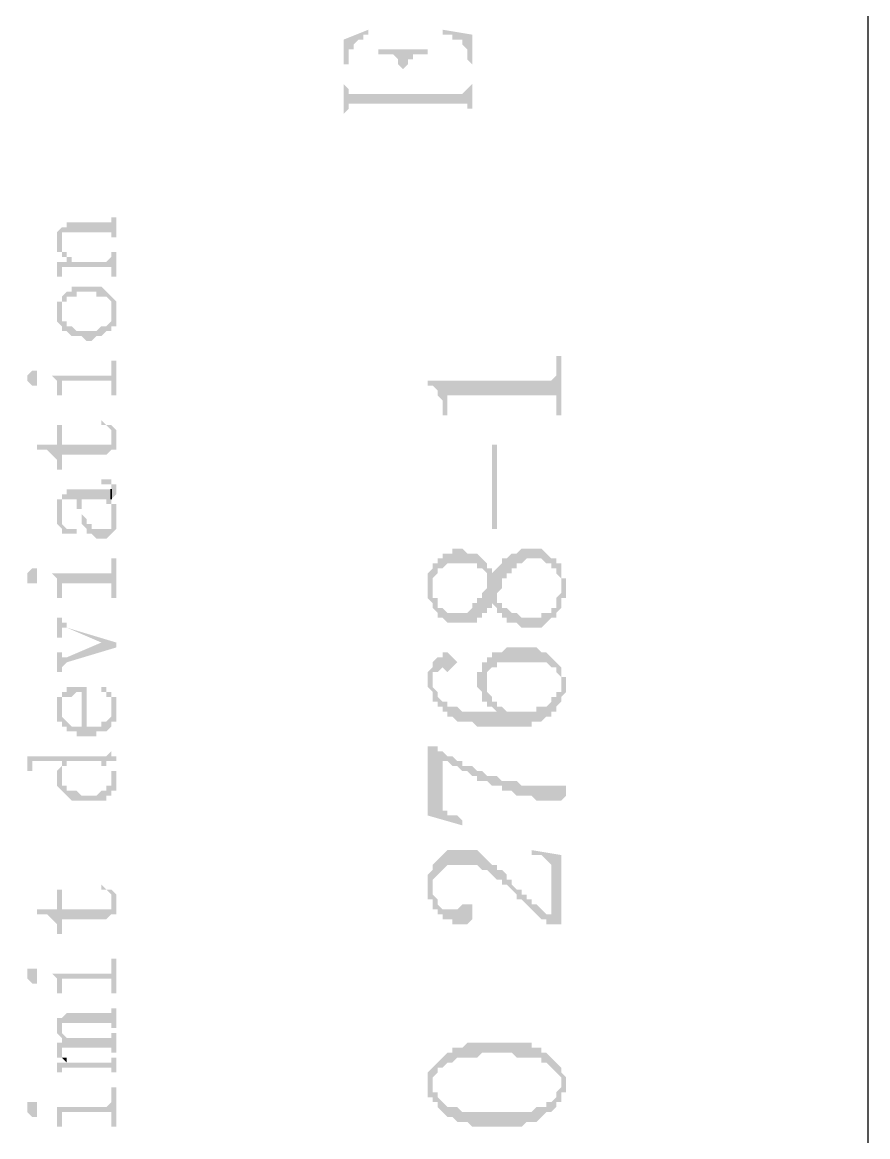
# Model space of a CAD drawing. Header units: millimetres. Extents: x 1167 to 2269, y 1197 to 1555.
# Drawn here: x 1421.08 to 1428.8, y 1453.65 to 1463.83 of the extents above; entities that cross this region are included whole.
import ezdxf

# ---------------------------------------------------------------- set-up
doc = ezdxf.new("R2010")
doc.units = ezdxf.units.MM

msp = doc.modelspace()

# ---------------------------------------------------------------- hatches: boundary and pattern name
at = {"transparency": 33554559}
for points in [[(1424.01649, 1463.66954), (1424.01649, 1462.99256), (1424.01649, 1463.44388), (1424.06163, 1463.44388), (1424.06163, 1463.57927), (1424.10676, 1463.57927), (1424.10676, 1463.62441), (1424.10676, 1463.62441), (1424.15189, 1463.66954), (1424.19702, 1463.66954), (1424.19702, 1463.71467), (1424.24215, 1463.71467), (1424.24215, 1463.7598)], [(1424.91914, 1463.7598), (1424.91914, 1463.71467), (1425.0094, 1463.71467), (1425.0094, 1463.66954), (1425.09967, 1463.66954), (1425.09967, 1463.62441), (1425.09967, 1463.62441), (1425.1448, 1463.57927), (1425.1448, 1463.53414), (1425.1448, 1463.48901), (1425.18993, 1463.44388), (1425.18993, 1462.99256), (1425.18993, 1463.71467)], [(1424.33242, 1463.57927), (1424.33242, 1463.53414), (1424.46781, 1463.53414), (1424.51295, 1463.48901), (1424.51295, 1463.44388), (1424.55808, 1463.39875), (1424.55808, 1463.17308), (1424.55808, 1463.39875), (1424.55808, 1463.39875), (1424.60321, 1463.44388), (1424.60321, 1463.48901), (1424.64834, 1463.48901), (1424.64834, 1463.53414), (1424.78374, 1463.53414), (1424.78374, 1463.57927)], [(1424.01649, 1462.99256), (1424.06163, 1463.03769), (1424.06163, 1463.08282), (1425.1448, 1463.08282), (1425.1448, 1463.03769), (1425.18993, 1463.03769), (1425.18993, 1463.26335), (1425.18993, 1463.26335), (1425.1448, 1463.21822), (1425.1448, 1463.21822), (1425.09967, 1463.17308), (1424.55808, 1463.17308), (1424.55808, 1463.39875), (1424.55808, 1463.17308), (1424.06163, 1463.17308), (1424.06163, 1463.21822), (1424.06163, 1463.21822), (1424.01649, 1463.26335), (1424.01649, 1463.44388)], [(1421.44396, 1461.95452), (1421.44396, 1461.81912), (1421.44396, 1461.86425), (1421.44396, 1461.90938), (1421.89528, 1461.90938), (1421.89528, 1461.86425), (1421.94041, 1461.86425), (1421.94041, 1462.04478), (1421.89528, 1462.04478), (1421.89528, 1461.99965), (1421.48909, 1461.99965), (1421.48909, 1461.95452)], [(1421.39883, 1461.81912), (1421.39883, 1461.77399), (1421.39883, 1461.72885), (1421.44396, 1461.72885), (1421.44396, 1461.68372), (1421.48909, 1461.68372), (1421.48909, 1461.63859), (1421.48909, 1461.68372), (1421.48909, 1461.72885), (1421.44396, 1461.72885), (1421.44396, 1461.77399), (1421.44396, 1461.81912), (1421.44396, 1461.95452), (1421.39883, 1461.90938), (1421.39883, 1461.86425), (1421.39883, 1461.86425)], [(1421.39883, 1461.63859), (1421.39883, 1461.59346), (1421.39883, 1461.50319), (1421.44396, 1461.50319), (1421.44396, 1461.59346), (1421.89528, 1461.59346), (1421.89528, 1461.50319), (1421.94041, 1461.50319), (1421.94041, 1461.72885), (1421.89528, 1461.72885), (1421.89528, 1461.68372), (1421.89528, 1461.68372), (1421.85015, 1461.63859), (1421.53422, 1461.63859), (1421.53422, 1461.68372), (1421.48909, 1461.68372), (1421.48909, 1461.63859)], [(1421.44396, 1461.27753), (1421.44396, 1461.18727), (1421.44396, 1461.2324), (1421.44396, 1461.27753), (1421.48909, 1461.27753), (1421.48909, 1461.32267), (1421.57936, 1461.32267), (1421.57936, 1461.3678), (1421.75988, 1461.3678), (1421.75988, 1461.32267), (1421.85015, 1461.32267), (1421.89528, 1461.27753), (1421.89528, 1461.2324), (1421.89528, 1461.18727), (1421.89528, 1461.18727), (1421.94041, 1461.05187), (1421.94041, 1461.097), (1421.94041, 1461.14214), (1421.94041, 1461.18727), (1421.94041, 1461.2324), (1421.94041, 1461.27753), (1421.94041, 1461.27753), (1421.89528, 1461.32267), (1421.89528, 1461.32267), (1421.85015, 1461.3678), (1421.85015, 1461.3678), (1421.80502, 1461.41293), (1421.53422, 1461.41293), (1421.53422, 1461.3678), (1421.48909, 1461.3678), (1421.44396, 1461.32267), (1421.44396, 1461.32267)], [(1421.39883, 1461.18727), (1421.39883, 1461.14214), (1421.39883, 1461.097), (1421.39883, 1461.097), (1421.44396, 1461.05187), (1421.44396, 1461.00674), (1421.48909, 1461.00674), (1421.53422, 1460.96161), (1421.62449, 1460.96161), (1421.66962, 1460.91648), (1421.71475, 1460.91648), (1421.75988, 1460.96161), (1421.80502, 1460.96161), (1421.85015, 1461.00674), (1421.89528, 1461.00674), (1421.89528, 1461.05187), (1421.94041, 1461.05187), (1421.89528, 1461.18727), (1421.89528, 1461.14214), (1421.89528, 1461.097), (1421.89528, 1461.097), (1421.85015, 1461.05187), (1421.80502, 1461.05187), (1421.75988, 1461.00674), (1421.57936, 1461.00674), (1421.53422, 1461.05187), (1421.48909, 1461.05187), (1421.48909, 1461.097), (1421.44396, 1461.097), (1421.44396, 1461.14214), (1421.44396, 1461.27753), (1421.39883, 1461.27753), (1421.39883, 1461.2324)], [(1424.78374, 1460.55542), (1424.78374, 1460.51029), (1424.82887, 1460.51029), (1424.874, 1460.46515), (1424.874, 1460.42002), (1424.91914, 1460.37489), (1424.91914, 1460.23949), (1424.96427, 1460.23949), (1424.96427, 1460.37489), (1424.96427, 1460.42002), (1425.95718, 1460.42002), (1425.95718, 1460.23949), (1426.00231, 1460.23949), (1426.00231, 1460.78108), (1425.95718, 1460.78108), (1425.95718, 1460.60055), (1425.95718, 1460.60055), (1425.91204, 1460.55542), (1425.86691, 1460.55542)], [(1421.35369, 1460.60055), (1421.35369, 1460.60055), (1421.39883, 1460.55542), (1421.39883, 1460.51029), (1421.39883, 1460.46515), (1421.39883, 1460.42002), (1421.44396, 1460.42002), (1421.44396, 1460.51029), (1421.44396, 1460.55542), (1421.89528, 1460.55542), (1421.89528, 1460.51029), (1421.89528, 1460.42002), (1421.94041, 1460.42002), (1421.94041, 1460.73595), (1421.89528, 1460.73595), (1421.89528, 1460.64568), (1421.89528, 1460.60055), (1421.85015, 1460.60055)], [(1421.12803, 1460.60055), (1421.12803, 1460.55542), (1421.12803, 1460.55542), (1421.17317, 1460.51029), (1421.2183, 1460.51029), (1421.2183, 1460.55542), (1421.2183, 1460.60055), (1421.2183, 1460.64568), (1421.17317, 1460.64568), (1421.12803, 1460.60055)], [(1421.2183, 1459.9687), (1421.2183, 1459.92357), (1421.30856, 1459.92357), (1421.35369, 1459.87844), (1421.35369, 1459.87844), (1421.39883, 1459.8333), (1421.39883, 1459.78817), (1421.39883, 1459.74304), (1421.44396, 1459.74304), (1421.44396, 1459.87844), (1421.85015, 1459.87844), (1421.89528, 1459.92357), (1421.94041, 1459.92357), (1421.89528, 1460.05896), (1421.89528, 1459.9687), (1421.44396, 1459.9687), (1421.44396, 1460.14923), (1421.39883, 1460.14923), (1421.39883, 1459.9687)], [(1421.80502, 1460.14923), (1421.85015, 1460.14923), (1421.89528, 1460.1041), (1421.89528, 1460.05896), (1421.89528, 1460.05896), (1421.94041, 1459.92357), (1421.94041, 1459.9687), (1421.94041, 1460.01383), (1421.94041, 1460.05896), (1421.94041, 1460.1041), (1421.94041, 1460.1041), (1421.89528, 1460.14923), (1421.85015, 1460.14923), (1421.80502, 1460.19436), (1421.80502, 1460.19436)], [(1425.41559, 1459.20145), (1425.41559, 1459.9687), (1425.37046, 1459.9687), (1425.37046, 1459.20145)], [(1421.80502, 1459.65277), (1421.80502, 1459.60764), (1421.89528, 1459.60764), (1421.89528, 1459.47225), (1421.94041, 1459.51738), (1421.94041, 1459.56251), (1421.94041, 1459.60764), (1421.89528, 1459.60764), (1421.89528, 1459.65277), (1421.85015, 1459.65277)], [(1421.39883, 1459.33685), (1421.39883, 1459.29172), (1421.39883, 1459.24659), (1421.39883, 1459.24659), (1421.44396, 1459.20145), (1421.44396, 1459.38198), (1421.44396, 1459.42711), (1421.44396, 1459.47225), (1421.57936, 1459.47225), (1421.57936, 1459.38198), (1421.62449, 1459.38198), (1421.62449, 1459.29172), (1421.62449, 1459.47225), (1421.85015, 1459.47225), (1421.85015, 1459.42711), (1421.89528, 1459.42711), (1421.89528, 1459.38198), (1421.89528, 1459.33685), (1421.89528, 1459.29172), (1421.94041, 1459.42711), (1421.89528, 1459.42711), (1421.89528, 1459.47225), (1421.89528, 1459.56251), (1421.48909, 1459.56251), (1421.48909, 1459.51738), (1421.44396, 1459.51738), (1421.44396, 1459.47225), (1421.39883, 1459.47225), (1421.39883, 1459.42711), (1421.39883, 1459.38198)], [(1421.62449, 1459.29172), (1421.62449, 1459.24659), (1421.62449, 1459.24659), (1421.66962, 1459.20145), (1421.66962, 1459.15632), (1421.71475, 1459.15632), (1421.75988, 1459.11119), (1421.85015, 1459.11119), (1421.89528, 1459.15632), (1421.89528, 1459.15632), (1421.94041, 1459.20145), (1421.94041, 1459.24659), (1421.94041, 1459.29172), (1421.94041, 1459.33685), (1421.94041, 1459.38198), (1421.94041, 1459.42711), (1421.89528, 1459.29172), (1421.89528, 1459.24659), (1421.89528, 1459.20145), (1421.71475, 1459.20145), (1421.71475, 1459.24659), (1421.66962, 1459.24659), (1421.66962, 1459.29172), (1421.66962, 1459.29172), (1421.62449, 1459.33685), (1421.62449, 1459.42711), (1421.62449, 1459.47225)], [(1421.44396, 1459.20145), (1421.44396, 1459.15632), (1421.57936, 1459.15632), (1421.57936, 1459.20145), (1421.48909, 1459.20145), (1421.44396, 1459.24659), (1421.44396, 1459.29172), (1421.44396, 1459.33685), (1421.44396, 1459.33685)], [(1424.78374, 1458.65987), (1424.78374, 1458.5696), (1424.82887, 1458.52447), (1424.82887, 1458.47934), (1424.82887, 1458.47934), (1424.874, 1458.43421), (1424.874, 1458.38907), (1424.91914, 1458.38907), (1424.96427, 1458.34394), (1425.23506, 1458.34394), (1425.23506, 1458.38907), (1425.28019, 1458.38907), (1425.28019, 1458.43421), (1425.32533, 1458.43421), (1425.32533, 1458.47934), (1425.37046, 1458.47934), (1425.37046, 1458.52447), (1425.37046, 1458.52447), (1425.41559, 1458.47934), (1425.41559, 1458.61474), (1425.41559, 1458.61474), (1425.46072, 1458.65987), (1425.46072, 1458.75013), (1425.50585, 1458.75013), (1425.50585, 1458.79526), (1425.55099, 1458.79526), (1425.55099, 1458.8404), (1425.59612, 1458.8404), (1425.59612, 1458.88553), (1425.64125, 1458.88553), (1425.68638, 1458.93066), (1425.82178, 1458.93066), (1425.86691, 1458.88553), (1425.91204, 1458.88553), (1425.91204, 1458.8404), (1425.95718, 1458.8404), (1425.95718, 1458.79526), (1425.95718, 1458.79526), (1426.00231, 1458.75013), (1426.00231, 1458.47934), (1426.00231, 1458.5696), (1426.04744, 1458.5696), (1426.04744, 1458.75013), (1426.00231, 1458.75013), (1426.00231, 1458.88553), (1425.95718, 1458.88553), (1425.95718, 1458.93066), (1425.91204, 1458.93066), (1425.86691, 1458.97579), (1425.86691, 1458.97579), (1425.82178, 1459.02092), (1425.64125, 1459.02092), (1425.59612, 1458.97579), (1425.55099, 1458.97579), (1425.50585, 1458.93066), (1425.46072, 1458.93066), (1425.46072, 1458.88553), (1425.41559, 1458.8404), (1425.41559, 1458.8404), (1425.37046, 1458.79526), (1425.37046, 1458.8404), (1425.32533, 1458.75013), (1425.32533, 1458.705), (1425.32533, 1458.65987), (1425.28019, 1458.61474), (1425.28019, 1458.5696), (1425.23506, 1458.5696), (1425.23506, 1458.52447), (1425.18993, 1458.52447), (1425.18993, 1458.47934), (1425.1448, 1458.43421), (1424.96427, 1458.43421), (1424.91914, 1458.47934), (1424.874, 1458.47934), (1424.874, 1458.5696), (1424.82887, 1458.5696), (1424.82887, 1458.8404), (1424.82887, 1458.8404), (1424.78374, 1458.79526), (1424.78374, 1458.705)], [(1424.82887, 1458.8404), (1424.82887, 1458.65987), (1424.82887, 1458.75013), (1424.874, 1458.79526), (1424.874, 1458.8404), (1424.91914, 1458.8404), (1424.96427, 1458.88553), (1425.23506, 1458.88553), (1425.23506, 1458.8404), (1425.28019, 1458.8404), (1425.32533, 1458.79526), (1425.32533, 1458.75013), (1425.32533, 1458.75013), (1425.37046, 1458.8404), (1425.32533, 1458.8404), (1425.32533, 1458.88553), (1425.28019, 1458.93066), (1425.28019, 1458.93066), (1425.23506, 1458.97579), (1425.1448, 1458.97579), (1425.09967, 1459.02092), (1425.0094, 1459.02092), (1425.0094, 1458.97579), (1424.91914, 1458.97579), (1424.91914, 1458.93066), (1424.874, 1458.93066), (1424.874, 1458.88553), (1424.82887, 1458.88553)], [(1421.35369, 1458.79526), (1421.35369, 1458.79526), (1421.39883, 1458.75013), (1421.39883, 1458.705), (1421.39883, 1458.65987), (1421.39883, 1458.5696), (1421.44396, 1458.5696), (1421.44396, 1458.705), (1421.89528, 1458.705), (1421.89528, 1458.5696), (1421.94041, 1458.5696), (1421.94041, 1458.93066), (1421.89528, 1458.93066), (1421.89528, 1458.8404), (1421.89528, 1458.79526), (1421.85015, 1458.79526)], [(1421.12803, 1458.75013), (1421.12803, 1458.705), (1421.2183, 1458.705), (1421.2183, 1458.75013), (1421.2183, 1458.79526), (1421.2183, 1458.8404), (1421.17317, 1458.8404), (1421.12803, 1458.79526), (1421.12803, 1458.79526)], [(1425.41559, 1458.47934), (1425.41559, 1458.43421), (1425.46072, 1458.43421), (1425.46072, 1458.38907), (1425.50585, 1458.38907), (1425.50585, 1458.34394), (1425.59612, 1458.34394), (1425.64125, 1458.29881), (1425.82178, 1458.29881), (1425.86691, 1458.34394), (1425.86691, 1458.34394), (1425.91204, 1458.38907), (1425.95718, 1458.38907), (1425.95718, 1458.43421), (1425.95718, 1458.43421), (1426.00231, 1458.47934), (1426.00231, 1458.65987), (1426.00231, 1458.61474), (1426.00231, 1458.61474), (1425.95718, 1458.5696), (1425.95718, 1458.47934), (1425.91204, 1458.47934), (1425.91204, 1458.43421), (1425.82178, 1458.43421), (1425.82178, 1458.38907), (1425.64125, 1458.38907), (1425.59612, 1458.43421), (1425.55099, 1458.43421), (1425.50585, 1458.47934), (1425.46072, 1458.47934), (1425.46072, 1458.52447), (1425.41559, 1458.52447), (1425.41559, 1458.5696)], [(1421.39883, 1458.38907), (1421.39883, 1458.20855), (1421.44396, 1458.20855), (1421.44396, 1458.25368), (1421.44396, 1458.29881), (1421.48909, 1458.29881), (1421.80502, 1458.16341), (1421.80502, 1458.16341), (1421.94041, 1458.11828), (1421.94041, 1458.16341), (1421.48909, 1458.29881), (1421.48909, 1458.34394), (1421.44396, 1458.34394), (1421.44396, 1458.38907), (1421.44396, 1458.38907)], [(1421.39883, 1458.07315), (1421.39883, 1457.89262), (1421.44396, 1457.89262), (1421.44396, 1457.93775), (1421.44396, 1457.93775), (1421.48909, 1457.98288), (1421.94041, 1458.11828), (1421.80502, 1458.16341), (1421.48909, 1458.02802), (1421.44396, 1458.02802), (1421.44396, 1458.07315), (1421.44396, 1458.07315)], [(1425.23506, 1457.80236), (1425.23506, 1457.75722), (1425.23506, 1457.75722), (1425.28019, 1457.71209), (1425.28019, 1457.62183), (1425.32533, 1457.62183), (1425.32533, 1457.84749), (1425.32533, 1457.89262), (1425.37046, 1457.93775), (1425.41559, 1457.93775), (1425.41559, 1457.98288), (1425.86691, 1457.98288), (1425.91204, 1457.93775), (1425.95718, 1457.93775), (1425.95718, 1457.89262), (1426.00231, 1457.84749), (1426.00231, 1457.80236), (1426.00231, 1457.62183), (1426.00231, 1457.66696), (1426.04744, 1457.71209), (1426.04744, 1457.75722), (1426.04744, 1457.84749), (1426.00231, 1457.84749), (1426.00231, 1457.93775), (1425.95718, 1457.98288), (1425.95718, 1457.98288), (1425.91204, 1458.02802), (1425.91204, 1458.02802), (1425.86691, 1458.07315), (1425.82178, 1458.07315), (1425.77665, 1458.11828), (1425.50585, 1458.11828), (1425.46072, 1458.07315), (1425.37046, 1458.07315), (1425.37046, 1458.02802), (1425.32533, 1458.02802), (1425.32533, 1457.98288), (1425.28019, 1457.98288), (1425.28019, 1457.89262), (1425.23506, 1457.89262), (1425.23506, 1457.84749)], [(1424.82887, 1457.98288), (1424.82887, 1457.80236), (1424.82887, 1457.89262), (1424.874, 1457.89262), (1424.91914, 1457.93775), (1424.91914, 1457.93775), (1424.96427, 1457.89262), (1424.96427, 1457.89262), (1425.0094, 1457.93775), (1425.0094, 1457.93775), (1425.05453, 1457.98288), (1425.0094, 1458.02802), (1425.0094, 1458.02802), (1424.96427, 1458.07315), (1424.91914, 1458.07315), (1424.91914, 1458.02802), (1424.874, 1458.02802)], [(1424.78374, 1457.84749), (1424.78374, 1457.75722), (1424.78374, 1457.75722), (1424.82887, 1457.71209), (1424.82887, 1457.62183), (1424.874, 1457.62183), (1424.874, 1457.5767), (1424.91914, 1457.5767), (1424.91914, 1457.53156), (1424.96427, 1457.53156), (1424.96427, 1457.48643), (1425.0094, 1457.48643), (1425.05453, 1457.4413), (1425.18993, 1457.4413), (1425.23506, 1457.39617), (1425.73152, 1457.39617), (1425.73152, 1457.4413), (1425.82178, 1457.4413), (1425.86691, 1457.48643), (1425.91204, 1457.48643), (1425.91204, 1457.53156), (1425.95718, 1457.53156), (1425.95718, 1457.5767), (1426.00231, 1457.62183), (1426.00231, 1457.80236), (1426.00231, 1457.71209), (1425.95718, 1457.71209), (1425.95718, 1457.66696), (1425.91204, 1457.66696), (1425.91204, 1457.62183), (1425.86691, 1457.5767), (1425.77665, 1457.5767), (1425.77665, 1457.53156), (1425.50585, 1457.53156), (1425.46072, 1457.5767), (1425.41559, 1457.53156), (1425.09967, 1457.53156), (1425.05453, 1457.5767), (1424.96427, 1457.5767), (1424.96427, 1457.62183), (1424.91914, 1457.62183), (1424.874, 1457.66696), (1424.874, 1457.71209), (1424.82887, 1457.75722), (1424.82887, 1457.80236), (1424.82887, 1457.98288), (1424.82887, 1457.93775), (1424.78374, 1457.89262), (1424.78374, 1457.89262)], [(1425.32533, 1457.62183), (1425.32533, 1457.5767), (1425.37046, 1457.5767), (1425.41559, 1457.53156), (1425.41559, 1457.53156), (1425.46072, 1457.5767), (1425.41559, 1457.5767), (1425.41559, 1457.62183), (1425.37046, 1457.62183), (1425.37046, 1457.66696), (1425.37046, 1457.66696), (1425.32533, 1457.71209), (1425.32533, 1457.80236)], [(1421.39883, 1457.66696), (1421.44396, 1457.5767), (1421.44396, 1457.62183), (1421.44396, 1457.66696), (1421.53422, 1457.66696), (1421.57936, 1457.71209), (1421.62449, 1457.71209), (1421.62449, 1457.3059), (1421.75988, 1457.3059), (1421.75988, 1457.35103), (1421.85015, 1457.35103), (1421.89528, 1457.39617), (1421.89528, 1457.4413), (1421.94041, 1457.4413), (1421.94041, 1457.48643), (1421.94041, 1457.53156), (1421.94041, 1457.5767), (1421.94041, 1457.62183), (1421.94041, 1457.66696), (1421.89528, 1457.66696), (1421.89528, 1457.5767), (1421.89528, 1457.53156), (1421.89528, 1457.48643), (1421.89528, 1457.48643), (1421.85015, 1457.4413), (1421.80502, 1457.4413), (1421.80502, 1457.39617), (1421.66962, 1457.39617), (1421.66962, 1457.75722), (1421.48909, 1457.75722), (1421.48909, 1457.71209), (1421.44396, 1457.71209), (1421.44396, 1457.66696), (1421.44396, 1457.66696)], [(1421.80502, 1457.75722), (1421.80502, 1457.71209), (1421.85015, 1457.71209), (1421.85015, 1457.66696), (1421.89528, 1457.66696), (1421.89528, 1457.62183), (1421.89528, 1457.5767), (1421.89528, 1457.71209), (1421.85015, 1457.71209), (1421.85015, 1457.75722)], [(1421.39883, 1457.53156), (1421.39883, 1457.48643), (1421.39883, 1457.4413), (1421.44396, 1457.4413), (1421.44396, 1457.39617), (1421.48909, 1457.39617), (1421.48909, 1457.35103), (1421.57936, 1457.35103), (1421.57936, 1457.3059), (1421.62449, 1457.3059), (1421.62449, 1457.39617), (1421.53422, 1457.39617), (1421.48909, 1457.4413), (1421.48909, 1457.4413), (1421.44396, 1457.48643), (1421.44396, 1457.5767), (1421.39883, 1457.66696), (1421.39883, 1457.62183), (1421.39883, 1457.5767)], [(1421.0829, 1457.12537), (1421.12803, 1457.12537), (1421.12803, 1457.08024), (1421.12803, 1456.98998), (1421.17317, 1456.98998), (1421.17317, 1457.03511), (1421.17317, 1457.08024), (1421.44396, 1457.08024), (1421.48909, 1457.03511), (1421.48909, 1457.08024), (1421.80502, 1457.08024), (1421.80502, 1457.03511), (1421.85015, 1457.03511), (1421.85015, 1457.08024), (1421.94041, 1457.08024), (1421.94041, 1457.12537), (1421.89528, 1457.12537), (1421.89528, 1457.17051), (1421.89528, 1457.21564), (1421.89528, 1457.17051), (1421.89528, 1457.17051), (1421.85015, 1457.12537), (1421.85015, 1457.12537)], [(1424.78374, 1457.21564), (1424.78374, 1456.58379), (1425.09967, 1456.49352), (1425.09967, 1456.53866), (1425.09967, 1456.53866), (1425.05453, 1456.58379), (1424.96427, 1456.58379), (1424.96427, 1456.62892), (1424.91914, 1456.62892), (1424.91914, 1457.08024), (1424.874, 1457.17051), (1424.874, 1457.21564)], [(1424.874, 1457.17051), (1424.91914, 1457.08024), (1424.96427, 1457.08024), (1425.0094, 1457.03511), (1425.05453, 1457.03511), (1425.09967, 1456.98998), (1425.1448, 1456.98998), (1425.18993, 1456.94484), (1425.23506, 1456.94484), (1425.23506, 1456.89971), (1425.32533, 1456.89971), (1425.37046, 1456.85458), (1425.46072, 1456.85458), (1425.46072, 1456.80945), (1425.55099, 1456.80945), (1425.59612, 1456.76432), (1425.73152, 1456.76432), (1425.77665, 1456.71918), (1426.00231, 1456.71918), (1426.04744, 1456.76432), (1426.04744, 1456.85458), (1425.64125, 1456.85458), (1425.59612, 1456.89971), (1425.46072, 1456.89971), (1425.41559, 1456.94484), (1425.32533, 1456.94484), (1425.28019, 1456.98998), (1425.23506, 1456.98998), (1425.18993, 1457.03511), (1425.09967, 1457.03511), (1425.09967, 1457.08024), (1425.05453, 1457.08024), (1425.0094, 1457.12537), (1424.96427, 1457.12537), (1424.91914, 1457.17051)], [(1421.39883, 1456.94484), (1421.39883, 1456.89971), (1421.39883, 1456.85458), (1421.39883, 1456.85458), (1421.44396, 1456.80945), (1421.44396, 1456.80945), (1421.48909, 1456.76432), (1421.48909, 1456.76432), (1421.53422, 1456.71918), (1421.85015, 1456.71918), (1421.85015, 1456.76432), (1421.89528, 1456.76432), (1421.89528, 1456.94484), (1421.89528, 1456.89971), (1421.89528, 1456.85458), (1421.85015, 1456.85458), (1421.85015, 1456.80945), (1421.80502, 1456.80945), (1421.75988, 1456.76432), (1421.62449, 1456.76432), (1421.57936, 1456.80945), (1421.48909, 1456.80945), (1421.48909, 1456.85458), (1421.44396, 1456.85458), (1421.44396, 1456.89971), (1421.44396, 1457.03511), (1421.39883, 1456.98998)], [(1421.44396, 1457.03511), (1421.44396, 1456.94484), (1421.44396, 1456.98998), (1421.44396, 1457.03511), (1421.48909, 1457.03511), (1421.44396, 1457.08024)], [(1421.85015, 1457.03511), (1421.89528, 1457.03511), (1421.89528, 1456.98998), (1421.89528, 1456.94484), (1421.89528, 1456.80945), (1421.94041, 1456.80945), (1421.94041, 1456.85458), (1421.94041, 1456.89971), (1421.94041, 1456.94484), (1421.94041, 1456.98998), (1421.89528, 1456.98998), (1421.89528, 1457.03511), (1421.85015, 1457.03511), (1421.85015, 1457.08024)], [(1424.78374, 1455.95194), (1424.78374, 1455.81654), (1424.82887, 1455.81654), (1424.82887, 1455.77141), (1424.82887, 1455.95194), (1424.82887, 1455.99707), (1424.874, 1456.0422), (1424.874, 1456.0422), (1424.91914, 1456.08733), (1424.91914, 1456.08733), (1424.96427, 1456.13247), (1425.23506, 1456.13247), (1425.28019, 1456.08733), (1425.32533, 1456.08733), (1425.37046, 1456.0422), (1425.37046, 1456.0422), (1425.41559, 1455.99707), (1425.46072, 1455.99707), (1425.46072, 1455.95194), (1425.50585, 1455.95194), (1425.55099, 1455.9068), (1425.55099, 1455.9068), (1425.59612, 1455.86167), (1425.59612, 1455.81654), (1425.64125, 1455.81654), (1425.68638, 1455.77141), (1425.68638, 1455.77141), (1425.73152, 1455.72628), (1425.73152, 1455.72628), (1425.77665, 1455.68114), (1425.77665, 1455.68114), (1425.82178, 1455.63601), (1425.86691, 1455.63601), (1425.86691, 1455.59088), (1425.91204, 1455.59088), (1425.91204, 1455.68114), (1425.86691, 1455.68114), (1425.82178, 1455.72628), (1425.77665, 1455.77141), (1425.73152, 1455.77141), (1425.73152, 1455.81654), (1425.68638, 1455.81654), (1425.68638, 1455.86167), (1425.64125, 1455.86167), (1425.64125, 1455.9068), (1425.59612, 1455.9068), (1425.55099, 1455.95194), (1425.55099, 1455.99707), (1425.50585, 1455.99707), (1425.50585, 1456.0422), (1425.46072, 1456.08733), (1425.41559, 1456.08733), (1425.41559, 1456.13247), (1425.37046, 1456.13247), (1425.32533, 1456.1776), (1425.32533, 1456.1776), (1425.28019, 1456.22273), (1425.28019, 1456.22273), (1425.23506, 1456.26786), (1424.96427, 1456.26786), (1424.91914, 1456.22273), (1424.91914, 1456.22273), (1424.874, 1456.1776), (1424.874, 1456.1776), (1424.82887, 1456.13247), (1424.82887, 1456.08733), (1424.78374, 1456.0422), (1424.78374, 1455.99707), (1424.78374, 1455.99707)], [(1425.73152, 1456.26786), (1425.73152, 1456.22273), (1425.82178, 1456.22273), (1425.86691, 1456.1776), (1425.86691, 1456.1776), (1425.91204, 1456.13247), (1425.91204, 1455.59088), (1426.00231, 1455.59088), (1426.00231, 1456.22273)], [(1421.2183, 1455.72628), (1421.2183, 1455.68114), (1421.30856, 1455.68114), (1421.35369, 1455.63601), (1421.35369, 1455.63601), (1421.39883, 1455.59088), (1421.39883, 1455.54575), (1421.39883, 1455.50062), (1421.44396, 1455.50062), (1421.44396, 1455.63601), (1421.85015, 1455.63601), (1421.89528, 1455.68114), (1421.94041, 1455.68114), (1421.89528, 1455.81654), (1421.89528, 1455.77141), (1421.89528, 1455.72628), (1421.44396, 1455.72628), (1421.44396, 1455.9068), (1421.39883, 1455.9068), (1421.39883, 1455.72628)], [(1421.80502, 1455.9068), (1421.85015, 1455.9068), (1421.89528, 1455.86167), (1421.89528, 1455.81654), (1421.89528, 1455.81654), (1421.94041, 1455.68114), (1421.94041, 1455.72628), (1421.94041, 1455.77141), (1421.94041, 1455.81654), (1421.94041, 1455.86167), (1421.94041, 1455.86167), (1421.89528, 1455.9068), (1421.85015, 1455.9068), (1421.80502, 1455.95194), (1421.80502, 1455.95194)], [(1424.82887, 1455.77141), (1424.82887, 1455.72628), (1424.874, 1455.72628), (1424.874, 1455.68114), (1424.91914, 1455.68114), (1424.91914, 1455.63601), (1425.0094, 1455.63601), (1425.0094, 1455.59088), (1425.1448, 1455.59088), (1425.18993, 1455.63601), (1425.18993, 1455.72628), (1425.18993, 1455.77141), (1425.09967, 1455.77141), (1425.05453, 1455.72628), (1424.91914, 1455.72628), (1424.874, 1455.77141), (1424.874, 1455.81654), (1424.82887, 1455.86167), (1424.82887, 1455.9068)], [(1421.35369, 1455.13956), (1421.35369, 1455.13956), (1421.39883, 1455.09443), (1421.39883, 1455.04929), (1421.39883, 1455.00416), (1421.39883, 1454.95903), (1421.44396, 1454.95903), (1421.44396, 1455.04929), (1421.44396, 1455.09443), (1421.89528, 1455.09443), (1421.89528, 1455.04929), (1421.89528, 1454.95903), (1421.94041, 1454.95903), (1421.94041, 1455.27495), (1421.89528, 1455.27495), (1421.89528, 1455.18469), (1421.89528, 1455.13956), (1421.85015, 1455.13956)], [(1421.12803, 1455.13956), (1421.12803, 1455.09443), (1421.12803, 1455.09443), (1421.17317, 1455.04929), (1421.2183, 1455.04929), (1421.2183, 1455.09443), (1421.2183, 1455.13956), (1421.2183, 1455.18469), (1421.12803, 1455.18469)], [(1421.44396, 1454.73337), (1421.44396, 1454.6431), (1421.44396, 1454.68824), (1421.89528, 1454.68824), (1421.89528, 1454.6431), (1421.94041, 1454.6431), (1421.94041, 1454.82363), (1421.89528, 1454.82363), (1421.89528, 1454.7785), (1421.48909, 1454.7785)], [(1421.39883, 1454.6431), (1421.39883, 1454.59797), (1421.39883, 1454.59797), (1421.44396, 1454.55284), (1421.48909, 1454.55284), (1421.48909, 1454.46258), (1421.89528, 1454.46258), (1421.89528, 1454.41744), (1421.94041, 1454.41744), (1421.94041, 1454.59797), (1421.89528, 1454.59797), (1421.89528, 1454.55284), (1421.48909, 1454.55284), (1421.44396, 1454.59797), (1421.44396, 1454.6431), (1421.44396, 1454.73337), (1421.39883, 1454.73337), (1421.39883, 1454.68824)], [(1421.39883, 1454.46258), (1421.39883, 1454.41744), (1421.39883, 1454.37231), (1421.44396, 1454.37231), (1421.44396, 1454.46258), (1421.48909, 1454.46258), (1421.48909, 1454.55284), (1421.44396, 1454.55284), (1421.44396, 1454.50771), (1421.39883, 1454.50771)], [(1424.82887, 1454.28205), (1424.82887, 1454.14665), (1424.82887, 1454.19178), (1424.82887, 1454.19178), (1424.874, 1454.23691), (1424.874, 1454.28205), (1424.91914, 1454.28205), (1424.96427, 1454.32718), (1425.0094, 1454.32718), (1425.05453, 1454.37231), (1425.23506, 1454.37231), (1425.28019, 1454.41744), (1425.55099, 1454.41744), (1425.59612, 1454.37231), (1425.82178, 1454.37231), (1425.82178, 1454.32718), (1425.86691, 1454.32718), (1425.91204, 1454.28205), (1425.91204, 1454.28205), (1425.95718, 1454.23691), (1425.95718, 1454.23691), (1426.00231, 1454.19178), (1426.00231, 1454.14665), (1426.00231, 1454.28205), (1425.95718, 1454.32718), (1425.95718, 1454.32718), (1425.91204, 1454.37231), (1425.91204, 1454.37231), (1425.86691, 1454.41744), (1425.82178, 1454.41744), (1425.82178, 1454.46258), (1425.73152, 1454.46258), (1425.73152, 1454.50771), (1425.1448, 1454.50771), (1425.09967, 1454.46258), (1425.0094, 1454.46258), (1425.0094, 1454.41744), (1424.96427, 1454.41744), (1424.91914, 1454.37231), (1424.91914, 1454.37231), (1424.874, 1454.32718), (1424.874, 1454.32718)], [(1421.39883, 1454.32718), (1421.39883, 1454.28205), (1421.39883, 1454.23691), (1421.44396, 1454.23691), (1421.44396, 1454.28205), (1421.89528, 1454.28205), (1421.89528, 1454.23691), (1421.94041, 1454.23691), (1421.94041, 1454.37231), (1421.89528, 1454.37231), (1421.89528, 1454.32718), (1421.48909, 1454.32718), (1421.48909, 1454.37231), (1421.48909, 1454.32718)], [(1421.44396, 1454.37231), (1421.44396, 1454.37231), (1421.48909, 1454.32718), (1421.48909, 1454.37231), (1421.44396, 1454.37231), (1421.44396, 1454.41744), (1421.44396, 1454.41744)], [(1424.78374, 1454.14665), (1424.78374, 1454.01125), (1424.82887, 1454.01125), (1424.82887, 1453.96612), (1424.874, 1453.96612), (1424.874, 1453.92099), (1424.91914, 1453.87586), (1424.91914, 1453.87586), (1424.96427, 1453.83072), (1425.0094, 1453.83072), (1425.05453, 1453.78559), (1425.1448, 1453.78559), (1425.18993, 1453.74046), (1425.64125, 1453.74046), (1425.68638, 1453.78559), (1425.77665, 1453.78559), (1425.82178, 1453.83072), (1425.82178, 1453.83072), (1425.86691, 1453.87586), (1425.91204, 1453.87586), (1425.95718, 1453.92099), (1425.95718, 1453.96612), (1426.00231, 1453.96612), (1426.00231, 1454.05639), (1426.04744, 1454.05639), (1426.04744, 1454.14665), (1426.04744, 1454.19178), (1426.00231, 1454.23691), (1426.00231, 1454.28205), (1426.00231, 1454.14665), (1426.00231, 1454.10152), (1425.95718, 1454.05639), (1425.95718, 1454.01125), (1425.91204, 1453.96612), (1425.86691, 1453.96612), (1425.86691, 1453.92099), (1425.77665, 1453.92099), (1425.73152, 1453.87586), (1425.09967, 1453.87586), (1425.05453, 1453.92099), (1424.96427, 1453.92099), (1424.91914, 1453.96612), (1424.91914, 1453.96612), (1424.874, 1454.01125), (1424.874, 1454.05639), (1424.82887, 1454.05639), (1424.82887, 1454.28205), (1424.82887, 1454.28205), (1424.78374, 1454.23691)], [(1421.35369, 1453.92099), (1421.39883, 1453.92099), (1421.39883, 1453.87586), (1421.39883, 1453.83072), (1421.39883, 1453.78559), (1421.39883, 1453.74046), (1421.44396, 1453.74046), (1421.44396, 1453.83072), (1421.44396, 1453.87586), (1421.89528, 1453.87586), (1421.89528, 1453.74046), (1421.94041, 1453.74046), (1421.94041, 1454.10152), (1421.89528, 1454.10152), (1421.89528, 1453.96612), (1421.89528, 1453.96612), (1421.85015, 1453.92099)], [(1421.12803, 1453.92099), (1421.12803, 1453.87586), (1421.12803, 1453.87586), (1421.17317, 1453.83072), (1421.2183, 1453.83072), (1421.2183, 1453.87586), (1421.2183, 1453.92099), (1421.2183, 1453.96612), (1421.12803, 1453.96612)]]:
    msp.add_hatch(color=256, dxfattribs=at).paths.add_polyline_path(points)

# ---------------------------------------------------------------- linework, layer by layer
msp.add_lwpolyline([(1428.8005, 1549.22789), (1428.8005, 1262.48694)])
msp.add_lwpolyline([(1421.89528, 1459.56251), (1421.89528, 1459.47225), (1421.89528, 1459.56251)], close=True)

doc.saveas('drawing.dxf')
